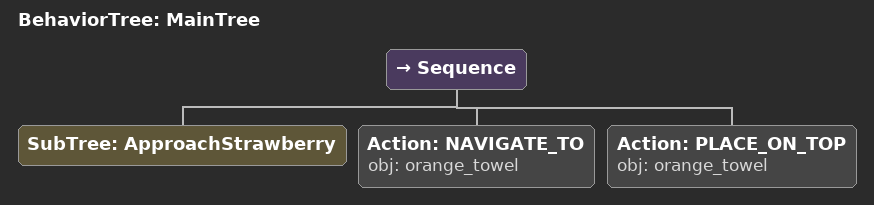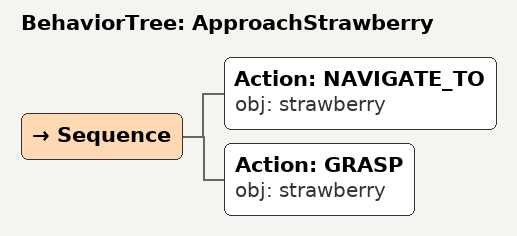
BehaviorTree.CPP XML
<root main_tree_to_execute="MainTree">
  <BehaviorTree ID="MainTree">
    <Sequence>
      <!-- Execute subtree ApproachStrawberry -->
      <SubTree ID="ApproachStrawberry" />
      <!-- Navigate to orange_towel -->
      <Action ID="NAVIGATE_TO" obj="orange_towel" />
      <!-- Place on orange_towel -->
      <Action ID="PLACE_ON_TOP" obj="orange_towel" />
    </Sequence>
  </BehaviorTree>
  <!-- Subtree definition ApproachStrawberry -->
  <BehaviorTree ID="ApproachStrawberry">
    <Sequence>
      <!-- Navigate to strawberry -->
      <Action ID="NAVIGATE_TO" obj="strawberry" />
      <!-- Grasp strawberry -->
      <Action ID="GRASP" obj="strawberry" />
    </Sequence>
  </BehaviorTree>
</root>
